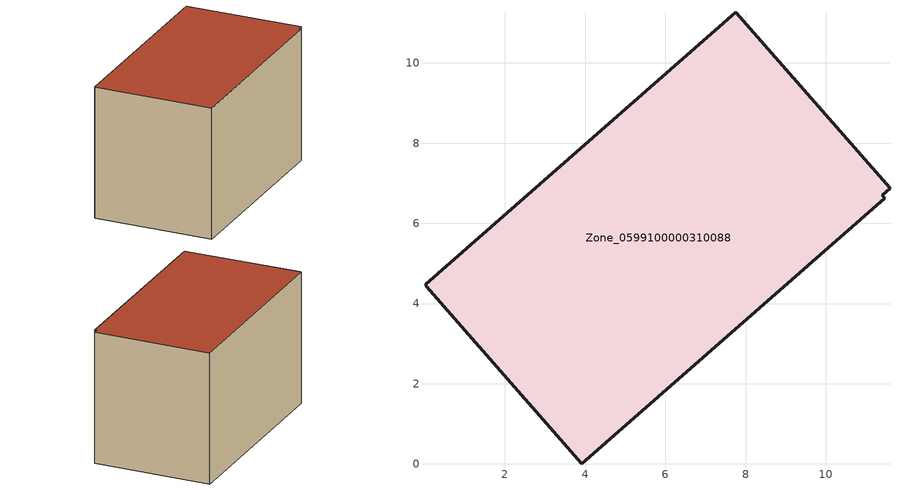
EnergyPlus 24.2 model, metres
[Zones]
Zone_0599100000310088
 floor ground (C_G): 7.75,11.27 11.6,6.88 11.41,6.7 11.47,6.62 3.92,0 0.03,4.43 0.02,4.49 z0
 wall outside (C_F): 11.47,6.62 11.41,6.7 11.6,6.88 7.75,11.27 0.02,4.49 0.03,4.43 3.92,0 11.47,6.62 z0:6.59
 roof outside (C_R): 11.6,6.88 7.75,11.27 0.02,4.49 0.03,4.43 3.92,0 11.47,6.62 11.41,6.7 z6.59
[BUILDING]
Pand.0599100000310088: North Axis=0; Terrain=City; Loads Convergence Tolerance Value=0.04; Temperature Convergence Tolerance Value=0.4; Solar Distribution=FullExterior; Maximum Number of Warmup Days=25; Minimum Number of Warmup Days=1
[Site:Location]
Rotterdam.The.Hague.AP_ZH_NLD Design_Conditions: Latitude=51.96; Longitude=4.45; Time Zone=1; Elevation=-4.5
[SITE:GROUNDTEMPERATURE:BUILDINGSURFACE]
18, 18, 18, 18, 18, 18, 18, 18, 18, 18, 18, 18
[MATERIAL] Thermal Absorptance=0.9; Solar Absorptance=0.7; Visible Absorptance=0.7
Name | Roughness | Thickness | Conductivity | Density | Specific Heat
G.D.1965 | MediumSmooth | 0.15 | 1 | 540 | 1210
F.D.1965 | Rough | 0.3 | 0.857143 | 1920 | 840
R.D.1965 | MediumRough | 0.2 | 0.08 | 1500 | 1000
[CONSTRUCTION]
C_G: G.D.1965
C_F: F.D.1965
C_R: R.D.1965
[ZONE]
Zone_0599100000310088: Type=1; Multiplier=1; Ceiling Height=Autocalculate; Volume=Autocalculate; Floor Area=autocalculate; Part of Total Floor Area=Yes
[ZONEINFILTRATION:DESIGNFLOWRATE]
Infil_Zone_0599100000310088: Zone or ZoneList or Space or SpaceList=Zone_0599100000310088; Schedule=AlwaysOn; Design Flow Rate Calculation Method=Flow/Area; Flow Rate per Floor Area=0.0042; Constant Term Coefficient=1; Temperature Term Coefficient=0; Velocity Term Coefficient=0; Velocity Squared Term Coefficient=0
[HVACTEMPLATE:ZONE:IDEALLOADSAIRSYSTEM]
Zone_0599100000310088: Maximum Heating Supply Air Temperature=50; Minimum Cooling Supply Air Temperature=13; Maximum Heating Supply Air Humidity Ratio=0.0156; Minimum Cooling Supply Air Humidity Ratio=0.0077; Heating Limit=NoLimit; Cooling Limit=NoLimit; Dehumidification Control Type=ConstantSensibleHeatRatio; Cooling Sensible Heat Ratio=0.7; Dehumidification Setpoint=60; Humidification Control Type=None; Humidification Setpoint=30; Outdoor Air Method=None; Outdoor Air Flow Rate per Person=0.00944; Outdoor Air Flow Rate per Zone Floor Area=0; Outdoor Air Flow Rate per Zone=0; Demand Controlled Ventilation Type=None; Outdoor Air Economizer Type=NoEconomizer; Heat Recovery Type=None; Sensible Heat Recovery Effectiveness=0.7; Latent Heat Recovery Effectiveness=0.65
[ZONECONTROL:THERMOSTAT]
ThermostatControl_Zone_0599100000310088: Zone or ZoneList=Zone_0599100000310088; Control Type Schedule=DualSetpointControlType; Control 1=Thermostat_Zone_0599100000310088; Temperature Difference Between Cutout And Setpoint=0
[THERMOSTATSETPOINT:DUALSETPOINT]
Thermostat_Zone_0599100000310088: Heating Setpoint Temperature Schedule=HeatingSetpoint_Zone_0599100000310088; Cooling Setpoint Temperature Schedule=CoolingSetpoint_Zone_0599100000310088
[SCHEDULE:COMPACT]
HeatingSetpoint_Zone_0599100000310088: Through: 12/31, For: AllDays, Until: 24:00, 21
CoolingSetpoint_Zone_0599100000310088: Through: 12/31, For: AllDays, Until: 24:00, 24
DualSetpointControlType: Through: 12/31, For: AllDays, Until: 24:00, 4
AlwaysOn: Through: 12/31, For: AllDays, Until: 24:00, 1
